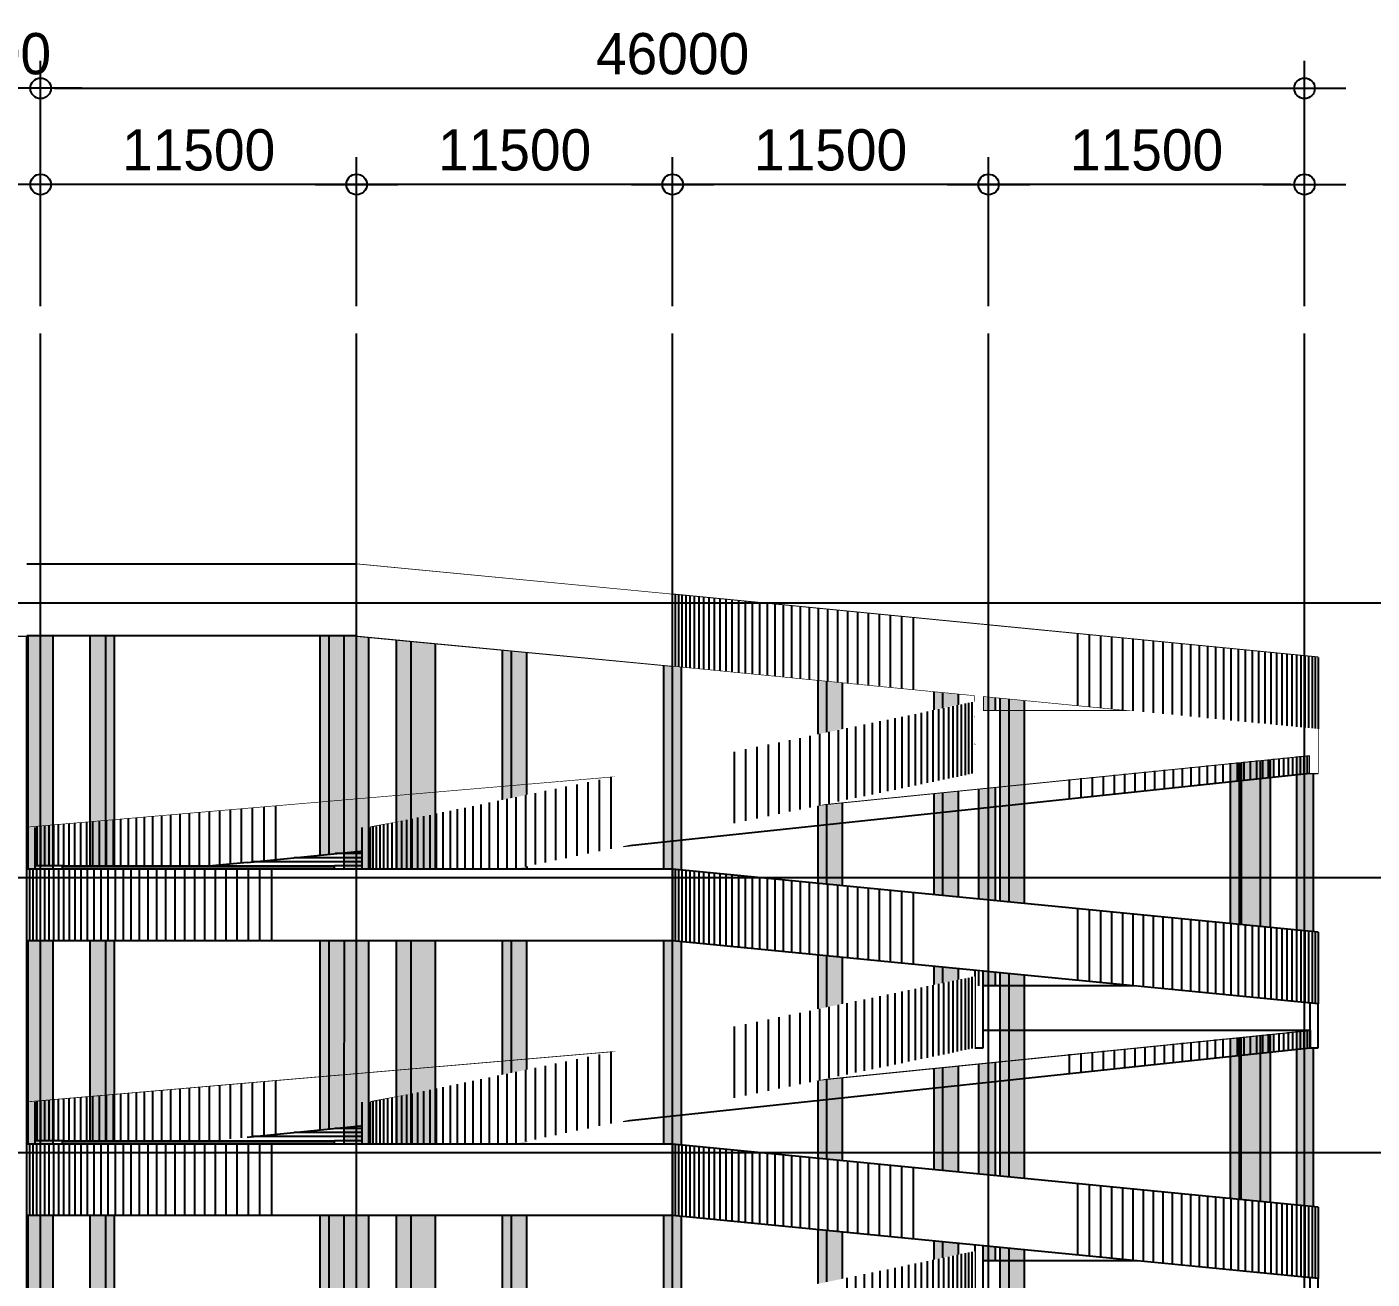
# Model space of a CAD drawing. Header units: millimetres. Extents: x 37653813 to 38677796, y 586285 to 874285.
# Drawn here: x 37920951 to 37969910, y 665822 to 711387 of the extents above; entities that cross this region are included whole.
import ezdxf

# ---------------------------------------------------------------- set-up
doc = ezdxf.new("R2010")
doc.units = ezdxf.units.MM
doc.header["$LTSCALE"] = 1000
doc.header["$MEASUREMENT"] = 0
doc.header["$PDSIZE"] = -10
doc.layers.get('0').update_dxf_attribs({"linetype": 'CONTINUOUS'})
doc.layers.get('Defpoints').update_dxf_attribs({"color": 161, "linetype": 'CONTINUOUS'})
for name, color, linetype in [('cen', 1, 'CONTINUOUS'), ('ELE-3', 7, 'CONTINUOUS'), ('ELE4', 4, 'CONTINUOUS'), ('HAT-251', 251, 'CONTINUOUS'), ('NDIM', 7, 'CONTINUOUS'), ('RAMP-ELE2', 4, 'CONTINUOUS'), ('SST 선홈통', 252, 'CONTINUOUS'), ('WAL', 3, 'CONTINUOUS'), ('WIN', 4, 'CONTINUOUS')]:
    doc.layers.add(name, color=color, linetype=linetype)
doc.styles.add('CGS', font='cgse', dxfattribs={"bigfont": 'cgs'})
doc.dimstyles.new('NDIM 1200', dxfattribs={"dimscale": 500, "dimtxt": 3, "dimasz": 1, "dimexe": 2, "dimexo": 2, "dimgap": 1, "dimtad": 1, "dimdec": 0, "dimdsep": 46, "dimtxsty": 'CGS', "dimblk": 'DOT0', "dimcen": 1, "dimdle": 8, "dimclrd": 2, "dimclre": 2, "dimclrt": 2, "dimadec": 0, "dimazin": 0, "dimtfac": 1, "dimtdec": 0, "dimtix": 1, "dimtmove": 2, "dimatfit": 3, "dimldrblk": 'DOT0', "dimfxl": 1, "dimtolj": 1, "dimtzin": 0, "dimlwd": -1, "dimlwe": -1, "dimarcsym": 0})

# ---------------------------------------------------------------- blocks, each defined once
blk = doc.blocks.new('DOT0')
blk.add_line((-3, 0), (3, 0))
at = {"color": 6}
blk.add_circle((0, 0), 0.75, dxfattribs=at)
blk = doc.blocks.new('*D162')
at = {"layer": 'Defpoints', "color": 0, "ltscale": 0.4, "transparency": 16777216}
for p in [(37917751, 709153), (37917751, 700227), (37921451, 700227)]:
    blk.add_point(p, dxfattribs=at)
at = {"layer": 'NDIM', "ltscale": 0.4, "transparency": 16777216}
for p, q in [((37917751, 701227), (37917751, 710153)), ((37921451, 701227), (37921451, 710153)), ((37917251, 709153), (37916751, 709153)), ((37921451, 709153), (37917751, 709153)), ((37921951, 709153), (37922451, 709153))]:
    blk.add_line(p, q, dxfattribs=at)
at = {"layer": 'NDIM', "ltscale": 0.4, "transparency": 16777216, "xscale": 500, "yscale": 500, "zscale": 500}
blk.add_blockref('DOT0', (37917751, 709153), dxfattribs=at)
at = {"layer": 'NDIM', "ltscale": 0.4, "transparency": 16777216, "xscale": 500, "yscale": 500, "zscale": 500, "rotation": 180}
blk.add_blockref('DOT0', (37921451, 709153), dxfattribs=at)
at = {"layer": 'NDIM', "ltscale": 0.4, "transparency": 16777216, "insert": (37919601, 710403), "char_height": 1500, "attachment_point": 5, "style": 'CGS'}
blk.add_mtext('\\A1;3700', dxfattribs=at)
blk = doc.blocks.new('*D163')
at = {"layer": 'Defpoints', "color": 0, "ltscale": 0.4, "transparency": 16777216}
for p in [(37967451, 709153), (37921451, 700227), (37967451, 700227)]:
    blk.add_point(p, dxfattribs=at)
at = {"layer": 'NDIM', "ltscale": 0.4, "transparency": 16777216}
for p, q in [((37921451, 701227), (37921451, 710153)), ((37967451, 701227), (37967451, 710153)), ((37921951, 709153), (37966951, 709153))]:
    blk.add_line(p, q, dxfattribs=at)
at = {"layer": 'NDIM', "ltscale": 0.4, "transparency": 16777216, "xscale": 500, "yscale": 500, "zscale": 500, "rotation": 180}
blk.add_blockref('DOT0', (37921451, 709153), dxfattribs=at)
at = {"layer": 'NDIM', "ltscale": 0.4, "transparency": 16777216, "xscale": 500, "yscale": 500, "zscale": 500}
blk.add_blockref('DOT0', (37967451, 709153), dxfattribs=at)
at = {"layer": 'NDIM', "ltscale": 0.4, "transparency": 16777216, "insert": (37944451, 710403), "char_height": 1500, "attachment_point": 5, "style": 'CGS'}
blk.add_mtext('\\A1;46000', dxfattribs=at)
blk = doc.blocks.new('*D164')
at = {"layer": 'Defpoints', "color": 0, "ltscale": 0.4, "transparency": 16777216}
for p in [(37921451, 705653), (37921451, 700227), (37932951, 700227)]:
    blk.add_point(p, dxfattribs=at)
at = {"layer": 'NDIM', "ltscale": 0.4, "transparency": 16777216}
for p, q in [((37921451, 701227), (37921451, 706653)), ((37932951, 701227), (37932951, 706653)), ((37932451, 705653), (37921951, 705653))]:
    blk.add_line(p, q, dxfattribs=at)
at = {"layer": 'NDIM', "ltscale": 0.4, "transparency": 16777216, "xscale": 500, "yscale": 500, "zscale": 500, "rotation": 180}
blk.add_blockref('DOT0', (37921451, 705653), dxfattribs=at)
at = {"layer": 'NDIM', "ltscale": 0.4, "transparency": 16777216, "xscale": 500, "yscale": 500, "zscale": 500}
blk.add_blockref('DOT0', (37932951, 705653), dxfattribs=at)
at = {"layer": 'NDIM', "ltscale": 0.4, "transparency": 16777216, "insert": (37927201, 706903), "char_height": 1500, "attachment_point": 5, "style": 'CGS'}
blk.add_mtext('\\A1;11500', dxfattribs=at)
blk = doc.blocks.new('*D165')
at = {"layer": 'Defpoints', "color": 0, "ltscale": 0.4, "transparency": 16777216}
for p in [(37932951, 705653), (37932951, 700227), (37944451, 700227)]:
    blk.add_point(p, dxfattribs=at)
at = {"layer": 'NDIM', "ltscale": 0.4, "transparency": 16777216}
for p, q in [((37932951, 701227), (37932951, 706653)), ((37944451, 701227), (37944451, 706653)), ((37943951, 705653), (37933451, 705653))]:
    blk.add_line(p, q, dxfattribs=at)
at = {"layer": 'NDIM', "ltscale": 0.4, "transparency": 16777216, "xscale": 500, "yscale": 500, "zscale": 500, "rotation": 180}
blk.add_blockref('DOT0', (37932951, 705653), dxfattribs=at)
at = {"layer": 'NDIM', "ltscale": 0.4, "transparency": 16777216, "xscale": 500, "yscale": 500, "zscale": 500}
blk.add_blockref('DOT0', (37944451, 705653), dxfattribs=at)
at = {"layer": 'NDIM', "ltscale": 0.4, "transparency": 16777216, "insert": (37938701, 706903), "char_height": 1500, "attachment_point": 5, "style": 'CGS'}
blk.add_mtext('\\A1;11500', dxfattribs=at)
blk = doc.blocks.new('*D166')
at = {"layer": 'Defpoints', "color": 0, "ltscale": 0.4, "transparency": 16777216}
for p in [(37944451, 705653), (37944451, 700227), (37955951, 700227)]:
    blk.add_point(p, dxfattribs=at)
at = {"layer": 'NDIM', "ltscale": 0.4, "transparency": 16777216}
for p, q in [((37944451, 701227), (37944451, 706653)), ((37955951, 701227), (37955951, 706653)), ((37955451, 705653), (37944951, 705653))]:
    blk.add_line(p, q, dxfattribs=at)
at = {"layer": 'NDIM', "ltscale": 0.4, "transparency": 16777216, "xscale": 500, "yscale": 500, "zscale": 500, "rotation": 180}
blk.add_blockref('DOT0', (37944451, 705653), dxfattribs=at)
at = {"layer": 'NDIM', "ltscale": 0.4, "transparency": 16777216, "xscale": 500, "yscale": 500, "zscale": 500}
blk.add_blockref('DOT0', (37955951, 705653), dxfattribs=at)
at = {"layer": 'NDIM', "ltscale": 0.4, "transparency": 16777216, "insert": (37950201, 706903), "char_height": 1500, "attachment_point": 5, "style": 'CGS'}
blk.add_mtext('\\A1;11500', dxfattribs=at)
blk = doc.blocks.new('*D167')
at = {"layer": 'Defpoints', "color": 0, "ltscale": 0.4, "transparency": 16777216}
for p in [(37955951, 705653), (37955951, 700227), (37967451, 700227)]:
    blk.add_point(p, dxfattribs=at)
at = {"layer": 'NDIM', "ltscale": 0.4, "transparency": 16777216}
for p, q in [((37955951, 701227), (37955951, 706653)), ((37967451, 701227), (37967451, 706653)), ((37966951, 705653), (37956451, 705653))]:
    blk.add_line(p, q, dxfattribs=at)
at = {"layer": 'NDIM', "ltscale": 0.4, "transparency": 16777216, "xscale": 500, "yscale": 500, "zscale": 500, "rotation": 180}
blk.add_blockref('DOT0', (37955951, 705653), dxfattribs=at)
at = {"layer": 'NDIM', "ltscale": 0.4, "transparency": 16777216, "xscale": 500, "yscale": 500, "zscale": 500}
blk.add_blockref('DOT0', (37967451, 705653), dxfattribs=at)
at = {"layer": 'NDIM', "ltscale": 0.4, "transparency": 16777216, "insert": (37961701, 706903), "char_height": 1500, "attachment_point": 5, "style": 'CGS'}
blk.add_mtext('\\A1;11500', dxfattribs=at)
blk = doc.blocks.new('SDFSDFSDFSDFSF')
at = {"layer": 'cen', "ltscale": 0.1}
for p, q in [((37908851, 613334), (37908851, 700227)), ((37920351, 613334), (37920351, 700227)), ((37931851, 613334), (37931851, 700227)), ((37943351, 613334), (37943351, 700227)), ((37954851, 613334), (37954851, 700227))]:
    blk.add_line(p, q, dxfattribs=at)
at = {"layer": 'cen', "ltscale": 5}
for p, q in [((37713235, 690434), (37984419, 690434)), ((37713235, 680434), (37984419, 680434)), ((37713235, 670434), (37984419, 670434))]:
    blk.add_line(p, q, dxfattribs=at)
blk = doc.blocks.new('sdfsfdawf')
at = {"layer": 'ELE4', "ltscale": 0.1}
for p, q in [((300, 552), (300, 4206)), ((12200, 552), (12200, 2806)), ((12500, 552), (12500, 2806)), ((300, 1200), (12200, 1200))]:
    blk.add_line(p, q, dxfattribs=at)
at = {"layer": 'WAL', "color": 4, "ltscale": 10000}
for p, q in [((0, 4206), (0, 552)), ((12200, 552), (12500, 552))]:
    blk.add_line(p, q, dxfattribs=at)
at = {"layer": 'WIN'}
for p, q in [((0, 4206), (0, 552)), ((300, 4206), (0, 4206)), ((0, 4206), (0, 4206)), ((300, 4206), (300, 4206)), ((12200, 2806), (300, 2806)), ((12500, 2806), (12200, 2806)), ((12200, 2806), (12200, 2806)), ((12500, 552), (12500, 2806)), ((300, 552), (300, 1200)), ((300, 1200), (12200, 1200)), ((12200, 1200), (12200, 552)), ((0, 552), (300, 552)), ((12200, 552), (12500, 552))]:
    blk.add_line(p, q, dxfattribs=at)
blk = doc.blocks.new('sfsdf')
at = {"ltscale": 0.1}
blk.add_wipeout([(0, 4122), (0, 1200), (300, 1200), (300, 1200), (12200, 1200), (12200, 1200), (12500, 1200), (12500, 4122), (12200, 4122), (12200, 2722), (300, 2722), (300, 4122)], dxfattribs=at).dxf.layer = 'ELE4'
at = {"layer": 'ELE4', "ltscale": 0.1}
for p, q in [((300, 1200), (300, 4122)), ((12200, 1200), (12200, 4122)), ((12500, 1200), (12500, 4122)), ((1300, 2722), (300, 2722)), ((1300, 1200), (1300, 2722)), ((11200, 1200), (11200, 2722)), ((12200, 2722), (11200, 2722)), ((300, 1200), (12200, 1200))]:
    blk.add_line(p, q, dxfattribs=at)
at = {"layer": 'HAT-251', "ltscale": 0.1}
for p, q in [((1300, 2722), (11200, 2722)), ((1300, 2700), (11200, 2700)), ((1300, 2450), (11200, 2450)), ((1300, 2200), (11200, 2200)), ((1300, 1950), (11200, 1950)), ((1300, 1700), (11200, 1700)), ((1300, 1450), (11200, 1450))]:
    blk.add_line(p, q, dxfattribs=at)
at = {"layer": 'WAL', "color": 4, "ltscale": 10000}
for p, q in [((0, 4122), (0, 1200)), ((12200, 1200), (12500, 1200))]:
    blk.add_line(p, q, dxfattribs=at)
blk = doc.blocks.new('sdfawef')
blk.add_wipeout([(0, 2600), (0, 0), (23500, 0), (23500, 2600)]).dxf.layer = 'RAMP-ELE2'
at = {"layer": 'HAT-251', "ltscale": 0.1}
for p, q in [((110, 0), (110, 2600)), ((230, 0), (230, 2600)), ((360, 0), (360, 2600)), ((500, 0), (500, 2600)), ((650, 0), (650, 2600)), ((810, 0), (810, 2600)), ((980, 0), (980, 2600)), ((1160, 0), (1160, 2600)), ((1350, 0), (1350, 2600)), ((1550, 0), (1550, 2600)), ((1760, 0), (1760, 2600)), ((1980, 0), (1980, 2600)), ((2210, 0), (2210, 2600)), ((2450, 0), (2450, 2600)), ((2700, 0), (2700, 2600)), ((2960, 0), (2960, 2600)), ((3230, 0), (3230, 2600)), ((3510, 0), (3510, 2600)), ((3800, 0), (3800, 2600)), ((4100, 0), (4100, 2600)), ((4410, 0), (4410, 2600)), ((4730, 0), (4730, 2600)), ((5060, 0), (5060, 2600)), ((5400, 0), (5400, 2600)), ((5750, 0), (5750, 2600)), ((6110, 0), (6110, 2600)), ((6480, 0), (6480, 2600)), ((6860, 0), (6860, 2600)), ((7250, 0), (7250, 2600)), ((7650, 0), (7650, 2600)), ((8060, 0), (8060, 2600)), ((8480, 0), (8480, 2600)), ((8910, 0), (8910, 2600))]:
    blk.add_line(p, q, dxfattribs=at)
at = {"layer": 'RAMP-ELE2', "ltscale": 0.1}
for p, q in [((0, 0), (0, 2600)), ((23500, 2600), (0, 2600)), ((23500, 0), (0, 0))]:
    blk.add_line(p, q, dxfattribs=at)
at = {"layer": 'RAMP-ELE2'}
blk.add_line((23500, 2600), (23500, 0), dxfattribs=at)
blk = doc.blocks.new('sdfasf')
at = {"layer": 'HAT-251', "ltscale": 0.1}
h = blk.add_hatch(color=256, dxfattribs=at)
h.dxf.hatch_style = 1
h.paths.add_polyline_path([(34403, 50386), (33515, 50472), (33515, 47194), (34403, 47379)])
h = blk.add_hatch(color=256, dxfattribs=at)
h.dxf.hatch_style = 1
h.paths.add_polyline_path([(35750, 50255), (35149, 50313), (35150, 47157), (35750, 47157)])
h = blk.add_hatch(color=256, dxfattribs=at)
h.dxf.hatch_style = 1
h.paths.add_polyline_path([(30181, 48989), (30181, 40797), (29294, 40778), (29294, 48709)])
h = blk.add_hatch(color=256, dxfattribs=at)
h.dxf.hatch_style = 1
h.paths.add_polyline_path([(34403, 46877), (34403, 37379), (33515, 37194), (33515, 46923)])
h = blk.add_hatch(color=256, dxfattribs=at)
h.dxf.hatch_style = 1
h.paths.add_polyline_path([(35750, 46656), (35750, 37157), (35150, 37157), (35150, 46656)])
h = blk.add_hatch(color=256, dxfattribs=at)
h.dxf.hatch_style = 1
h.paths.add_polyline_path([(44690, 46656), (44690, 37157), (44307, 37157), (44307, 46656)])
h = blk.add_hatch(color=256, dxfattribs=at)
h.dxf.hatch_style = 1
h.paths.add_polyline_path([(30181, 38989), (30181, 30797), (29294, 30884), (29294, 38815)])
h = blk.add_hatch(color=256, dxfattribs=at)
h.dxf.hatch_style = 1
h.paths.add_polyline_path([(34403, 36877), (34403, 27379), (33515, 27194), (33515, 36923)])
h = blk.add_hatch(color=256, dxfattribs=at)
h.dxf.hatch_style = 1
h.paths.add_polyline_path([(35750, 36656), (35750, 27157), (35150, 27157), (35150, 36656)])
h = blk.add_hatch(color=256, dxfattribs=at)
h.dxf.hatch_style = 1
h.paths.add_polyline_path([(44690, 36656), (44690, 27157), (44307, 27157), (44307, 36656)])
h = blk.add_hatch(color=256, dxfattribs=at)
h.dxf.hatch_style = 1
h.paths.add_polyline_path([(45766, 36656), (45766, 27157), (44690, 27157), (44690, 36656)])
h = blk.add_hatch(color=256, dxfattribs=at)
h.dxf.hatch_style = 1
h.paths.add_polyline_path([(18694, 31507), (18715, 21818), (17827, 21711), (17806, 31323)])
h = blk.add_hatch(color=256, dxfattribs=at)
h.dxf.hatch_style = 1
h.paths.add_polyline_path([(2806, 28800), (2806, 21522), (3693, 21522), (3693, 28800)])
h = blk.add_hatch(color=256, dxfattribs=at)
h.dxf.hatch_style = 1
h.paths.add_polyline_path([(12064, 28800), (12050, 22006), (11176, 21917), (11176, 28800)])
h = blk.add_hatch(color=256, dxfattribs=at)
h.dxf.hatch_style = 1
h.paths.add_polyline_path([(29312, 28282), (29294, 16315), (30181, 16500), (30181, 28197)])
at = {"layer": 'ELE-3', "ltscale": 1000}
for points in [[(33515, 47194), (33515, 50472)], [(33840, 47262), (33840, 50441)], [(34403, 47379), (34403, 50386)], [(35150, 47157), (35149, 50313)], [(35750, 47157), (35750, 50255)], [(30181, 40797), (30181, 48989), (30181, 48989)], [(29294, 40778), (29294, 48709), (29294, 48709)], [(29619, 40852), (29619, 48891), (29619, 48891)], [(33515, 37194), (33515, 46923), (33515, 46923)], [(33840, 37262), (33840, 46919), (33840, 46919)], [(34403, 37379), (34403, 46877), (34403, 46877)], [(35750, 37157), (35750, 46656), (35750, 46656)], [(44632, 37157), (44632, 46656), (44632, 46656)], [(29294, 30884), (29294, 38815), (29294, 38815)], [(29619, 30852), (29619, 38891), (29619, 38891)], [(30181, 30797), (30181, 38989), (30181, 38989)], [(33515, 27194), (33515, 36923), (33515, 36923)], [(33840, 27262), (33840, 36919), (33840, 36919)], [(34403, 27379), (34403, 36877), (34403, 36877)], [(35150, 27157), (35150, 36656), (35150, 36656)], [(35750, 27157), (35750, 36656), (35750, 36656)], [(44632, 27157), (44632, 36656), (44632, 36656)], [(18131, 21400), (18131, 30926), (18131, 30926)], [(18694, 21507), (18694, 31166), (18694, 31166)], [(17806, 21400), (17806, 30839), (17806, 30839)], [(30181, 16500), (30181, 30653), (30181, 30653)], [(29294, 16315), (29294, 30122), (29294, 30122)], [(29619, 16382), (29619, 30297), (29619, 30297)], [(11176, 21917), (11176, 28800), (11176, 28800)], [(11501, 21950), (11501, 28800), (11501, 28800)], [(12050, 21400), (12050, 28800), (12050, 28800)]]:
    blk.add_lwpolyline(points, dxfattribs=at)
at = {"layer": 'HAT-251', "ltscale": 0.1}
for p, q in [((610, 49900), (610, 52500)), ((730, 49900), (730, 52500)), ((860, 49900), (860, 52500)), ((1000, 49900), (1000, 52500)), ((1150, 49900), (1150, 52500)), ((1310, 49900), (1310, 52500)), ((1480, 49900), (1480, 52500)), ((1660, 49900), (1660, 52500)), ((1850, 49900), (1850, 52500)), ((2050, 49900), (2050, 52500)), ((2260, 49900), (2260, 52500)), ((2480, 49900), (2480, 52500)), ((2710, 49900), (2710, 52500)), ((2950, 49900), (2950, 52500)), ((3200, 49900), (3200, 52500)), ((3460, 49900), (3460, 52500)), ((3730, 49900), (3730, 52500)), ((4010, 49900), (4010, 52500)), ((4300, 49900), (4300, 52500)), ((4600, 49900), (4600, 52500)), ((4910, 49900), (4910, 52500)), ((5230, 49900), (5230, 52500)), ((5560, 49900), (5560, 52500)), ((5900, 49900), (5900, 52500)), ((6250, 49900), (6250, 52500)), ((6610, 49900), (6610, 52500)), ((6980, 49900), (6980, 52500)), ((7360, 49900), (7360, 52500)), ((7750, 49900), (7750, 52500)), ((8150, 49900), (8150, 52500)), ((8560, 49900), (8560, 52500)), ((8980, 49900), (8980, 52500)), ((9410, 49900), (9410, 52500))]:
    blk.add_line(p, q, dxfattribs=at)
at = {"layer": 'RAMP-ELE2', "ltscale": 0.1}
for p, q in [((500, 49900), (500, 52500)), ((12500, 52500), (24000, 51400)), ((12500, 49900), (24000, 48800)), ((24460, 43257), (47200, 45551)), ((22206, 42239), (47200, 44903)), ((24460, 33257), (47200, 35551)), ((22206, 32239), (47200, 34903))]:
    blk.add_line(p, q, dxfattribs=at)
at = {"layer": 'RAMP-ELE2'}
for p, q in [((12500, 52500), (12500, 49900)), ((12500, 52500), (12500, 49900)), ((47500, 49109), (24000, 51400)), ((47500, 46509), (24000, 48800)), ((500, 42922), (47500, 46951)), ((500, 32922), (47500, 36951)), ((500, 22922), (47500, 26951))]:
    blk.add_line(p, q, dxfattribs=at)
at = {"layer": 'RAMP-ELE2', "ltscale": 0.1}
blk.add_lwpolyline([(500, 52100), (-167150, 52100), (-167150, 49900), (500, 49900)], close=True, dxfattribs=at)
at = {"layer": 'RAMP-ELE2'}
blk.add_blockref('sdfsfdawf', (35000, 44351), dxfattribs=at)
for points in [[(500, 32922), (800, 32922), (800, 31522), (12700, 31522), (12700, 32922), (13000, 32922), (21746, 34743)], [(35000, 28557), (35000, 24903), (35300, 24903), (35300, 25551), (47200, 25551), (47200, 24903), (47500, 24903), (47500, 27157), (47200, 27157), (35300, 27157), (35300, 28557)]]:
    blk.add_wipeout(points).dxf.layer = 'RAMP-ELE2'
at = {"layer": 'HAT-251', "ltscale": 0.1}
h = blk.add_hatch(color=256, dxfattribs=at)
h.dxf.hatch_style = 1
h.paths.add_polyline_path([(18694, 41507), (18694, 31507), (17806, 31400), (17806, 41323)])
h = blk.add_hatch(color=256, dxfattribs=at)
h.dxf.hatch_style = 1
h.paths.add_polyline_path([(46725, 36656), (46725, 27157), (47325, 27157), (47325, 36656)])
at = {"layer": 'ELE-3', "ltscale": 1000}
for points in [[(17806, 31400), (17806, 41323), (17806, 40839)], [(18131, 31400), (18131, 40926), (18131, 41390)], [(18694, 31507), (18694, 41507), (18694, 41166)], [(44307, 27157), (44307, 36656), (44307, 36656)], [(44690, 27157), (44690, 36656), (44690, 36656)], [(45403, 27157), (45403, 36656), (45403, 36656)], [(45766, 27157), (45766, 36656), (45883, 36656)], [(46725, 27157), (46725, 36656), (46600, 36656)], [(47325, 27157), (47325, 36656), (47500, 36656)]]:
    blk.add_lwpolyline(points, dxfattribs=at)
at = {"layer": 'HAT-251', "ltscale": 0.1}
for p, q in [((5077, 33314), (5077, 31522)), ((5395, 33341), (5395, 31522)), ((5723, 33369), (5723, 31522)), ((6060, 33398), (6060, 31522)), ((6408, 33428), (6408, 31522)), ((6765, 33459), (6765, 31522)), ((7132, 33490), (7132, 31522)), ((7510, 33523), (7510, 31548)), ((7897, 33556), (7897, 31587)), ((8294, 33590), (8294, 31627)), ((8701, 33625), (8701, 31668)), ((9118, 33661), (9118, 31710)), ((9545, 33697), (9545, 31753)), ((857, 32952), (857, 31522)), ((996, 32964), (996, 31522)), ((1135, 32976), (1135, 31522)), ((1294, 32990), (1294, 31522)), ((1463, 33004), (1463, 31522)), ((1642, 33020), (1642, 31522)), ((1830, 33036), (1830, 31522)), ((2029, 33053), (2029, 31522)), ((2238, 33071), (2238, 31522)), ((2446, 33089), (2446, 31522)), ((2664, 33107), (2664, 31522)), ((2893, 33127), (2893, 31522)), ((3131, 33147), (3131, 31522)), ((3379, 33169), (3379, 31522)), ((3638, 33191), (3638, 31522)), ((3906, 33214), (3906, 31522)), ((4184, 33237), (4184, 31522)), ((4472, 33262), (4472, 31522)), ((4769, 33288), (4769, 31522)), ((12700, 31972), (11715, 31972)), ((12700, 31672), (8740, 31672)), ((12700, 31822), (10227, 31822))]:
    blk.add_line(p, q, dxfattribs=at)
at = {"layer": 'RAMP-ELE2'}
blk.add_line((35000, 26951), (13000, 22922), dxfattribs=at)
blk.add_blockref('sdfsfdawf', (35000, 24351), dxfattribs=at)
for points in [[(500, 42922), (800, 42922), (800, 41522), (12700, 41522), (12700, 42922), (13000, 42922), (21746, 44743)], [(47200, 35551), (24460, 33257), (26276, 33723), (35000, 35490), (35000, 34903), (35300, 34903), (35300, 35551)], [(13000, 22922), (13000, 20322), (35000, 24903), (35000, 27503)]]:
    blk.add_wipeout(points).dxf.layer = 'RAMP-ELE2'
at = {"layer": 'HAT-251', "ltscale": 0.1}
h = blk.add_hatch(color=256, dxfattribs=at)
h.dxf.hatch_style = 1
h.paths.add_polyline_path([(18694, 51166), (18694, 41507), (17806, 41323), (17806, 50947)])
h = blk.add_hatch(color=256, dxfattribs=at)
h.dxf.hatch_style = 1
h.paths.add_polyline_path([(12950, 28800), (12950, 21400), (12050, 21400), (12050, 28800)])
h = blk.add_hatch(color=256, dxfattribs=at)
h.dxf.hatch_style = 1
h.paths.add_polyline_path([(15366, 28800), (15366, 21400), (13946, 21400), (13946, 28800)])
at = {"layer": 'ELE-3', "ltscale": 1000}
for points in [[(18694, 41507), (18694, 51166), (18694, 51166)], [(17806, 41323), (17806, 50762), (17806, 50762)], [(18131, 41390), (18131, 50917), (18131, 50917)], [(12950, 21400), (12950, 28800), (12950, 28800)], [(13946, 21400), (13946, 28800), (13946, 28800)], [(14488, 21400), (14488, 28800), (14488, 28800)], [(15366, 21400), (15366, 28800), (15366, 28800)], [(23677, 21400), (23677, 28800), (23677, 28800)]]:
    blk.add_lwpolyline(points, dxfattribs=at)
at = {"layer": 'HAT-251', "ltscale": 0.1}
for p, q in [((8294, 43590), (8294, 41627)), ((8701, 43625), (8701, 41668)), ((9118, 43661), (9118, 41710)), ((9545, 43697), (9545, 41753)), ((2446, 43089), (2446, 41522)), ((2664, 43107), (2664, 41522)), ((2893, 43127), (2893, 41522)), ((3131, 43147), (3131, 41522)), ((3379, 43169), (3379, 41522)), ((3638, 43191), (3638, 41522)), ((3906, 43214), (3906, 41522)), ((4184, 43237), (4184, 41522)), ((4472, 43262), (4472, 41522)), ((4769, 43288), (4769, 41522)), ((5077, 43314), (5077, 41522)), ((5395, 43341), (5395, 41522)), ((5723, 43369), (5723, 41522)), ((6060, 43398), (6060, 41522)), ((6408, 43428), (6408, 41522)), ((6765, 43459), (6765, 41522)), ((7132, 43490), (7132, 41522)), ((7510, 43523), (7510, 41548)), ((7897, 43556), (7897, 41587)), ((857, 42952), (857, 41522)), ((996, 42964), (996, 41522)), ((1135, 42976), (1135, 41522)), ((1294, 42990), (1294, 41522)), ((1463, 43004), (1463, 41522)), ((1642, 43020), (1642, 41522)), ((1830, 43036), (1830, 41522)), ((2029, 43053), (2029, 41522)), ((2238, 43071), (2238, 41522)), ((12700, 41672), (8740, 41672)), ((12700, 41822), (10227, 41822)), ((12700, 41972), (11715, 41972)), ((34646, 27429), (34646, 24829)), ((34774, 27456), (34774, 24856)), ((34892, 27481), (34892, 24881)), ((32344, 26950), (32344, 24350)), ((32590, 27001), (32590, 24401)), ((32826, 27050), (32826, 24450)), ((33052, 27097), (33052, 24497)), ((33269, 27143), (33269, 24543)), ((33475, 27186), (33475, 24586)), ((33672, 27227), (33672, 24627)), ((33859, 27265), (33859, 24665)), ((34036, 27302), (34036, 24702)), ((34203, 27337), (34203, 24737)), ((34361, 27370), (34361, 24770)), ((34508, 27401), (34508, 24801)), ((30347, 26534), (30347, 23934)), ((30662, 26600), (30662, 24000)), ((30967, 26663), (30967, 24063)), ((31262, 26725), (31262, 24125)), ((31547, 26784), (31547, 24184)), ((31823, 26841), (31823, 24241)), ((32088, 26897), (32088, 24297))]:
    blk.add_line(p, q, dxfattribs=at)
blk.add_wipeout([(35000, 38557), (35000, 34903), (35300, 34903), (35300, 35551), (47200, 35551), (47200, 34903), (47500, 34903), (47500, 37157), (47200, 37157), (35300, 37157), (35300, 38557)]).dxf.layer = 'RAMP-ELE2'
h = blk.add_hatch(color=256, dxfattribs=at)
h.dxf.hatch_style = 1
h.paths.add_polyline_path([(45766, 46656), (45766, 37157), (44690, 37157), (44690, 46656)])
h = blk.add_hatch(color=256, dxfattribs=at)
h.dxf.hatch_style = 1
h.paths.add_polyline_path([(46725, 46656), (46725, 37157), (47325, 37157), (47325, 46656)])
at = {"layer": 'ELE-3', "ltscale": 1000}
for points in [[(35150, 37157), (35150, 46656), (35150, 46656)], [(44307, 37157), (44307, 46656), (44307, 46656)], [(44632, 37157), (44632, 46656), (44632, 46656)], [(44707, 37157), (44707, 46656), (44707, 46656)], [(45403, 37157), (45403, 46656), (45403, 46656)], [(45766, 37157), (45766, 46656), (45766, 46656)], [(46725, 37157), (46725, 46656), (46600, 46656)], [(47325, 37157), (47325, 46656), (47500, 46656)]]:
    blk.add_lwpolyline(points, dxfattribs=at)
at = {"layer": 'HAT-251', "ltscale": 0.1}
for p, q in [((44288, 35257), (44288, 34593)), ((44544, 35283), (44544, 34620)), ((44790, 35308), (44790, 34646)), ((45026, 35332), (45026, 34671)), ((45252, 35354), (45252, 34695)), ((45469, 35376), (45469, 34719)), ((45675, 35397), (45675, 34741)), ((45872, 35417), (45872, 34762)), ((46059, 35436), (46059, 34781)), ((46236, 35454), (46236, 34800)), ((46403, 35470), (46403, 34818)), ((46561, 35486), (46561, 34835)), ((46708, 35501), (46708, 34851)), ((46846, 35515), (46846, 34865)), ((46974, 35528), (46974, 34879)), ((47092, 35540), (47092, 34892)), ((39675, 34792), (39675, 34101)), ((40069, 34832), (40069, 34143)), ((40452, 34870), (40452, 34184)), ((40826, 34908), (40826, 34224)), ((41190, 34945), (41190, 34262)), ((41544, 34980), (41544, 34300)), ((41888, 35015), (41888, 34337)), ((42223, 35049), (42223, 34373)), ((42547, 35082), (42547, 34407)), ((42862, 35113), (42862, 34441)), ((43167, 35144), (43167, 34473)), ((43462, 35174), (43462, 34505)), ((43747, 35203), (43747, 34535)), ((44023, 35230), (44023, 34564)), ((38436, 34667), (38436, 33969)), ((38859, 34710), (38859, 34014)), ((39272, 34751), (39272, 34058))]:
    blk.add_line(p, q, dxfattribs=at)
at = {"layer": 'RAMP-ELE2'}
blk.add_line((35000, 36951), (13000, 32922), dxfattribs=at)
blk.add_blockref('sdfsfdawf', (35000, 34351), dxfattribs=at)
blk.add_wipeout([(24000, 31400), (24000, 28800), (47500, 26509), (47500, 29109)]).dxf.layer = 'RAMP-ELE2'
at = {"layer": 'HAT-251', "ltscale": 0.1}
h = blk.add_hatch(color=256, dxfattribs=at)
h.dxf.hatch_style = 1
h.paths.add_polyline_path([(36812, 37551), (36812, 30151), (35924, 30238), (35924, 37638)])
h = blk.add_hatch(color=256, dxfattribs=at)
h.dxf.hatch_style = 1
h.paths.add_polyline_path([(24327, 28800), (24327, 21368), (23677, 21400), (23677, 28800)])
h = blk.add_hatch(color=256, dxfattribs=at)
h.dxf.hatch_style = 1
h.paths.add_polyline_path([(36812, 27551), (36812, 20151), (35924, 20238), (35924, 27638)])
at = {"layer": 'ELE-3', "ltscale": 1000}
for points in [[(35924, 30238), (35924, 37638), (35924, 37638)], [(36249, 30206), (36249, 37606), (36249, 37606)], [(36812, 30151), (36812, 37551), (36812, 37551)], [(24327, 21368), (24327, 28800), (24327, 28800)], [(35924, 20238), (35924, 27638), (35924, 27638)], [(36249, 20206), (36249, 27606), (36249, 27606)], [(36812, 20151), (36812, 27551), (36812, 27551)]]:
    blk.add_lwpolyline(points, dxfattribs=at)
at = {"layer": 'HAT-251', "ltscale": 0.1}
for p, q in [((24108, 28789), (24108, 31389)), ((24226, 28778), (24226, 31378)), ((24354, 28765), (24354, 31365)), ((24492, 28752), (24492, 31352)), ((24639, 28738), (24639, 31338)), ((24797, 28722), (24797, 31322)), ((24964, 28706), (24964, 31306)), ((25141, 28689), (25141, 31289)), ((25328, 28671), (25328, 31271)), ((25525, 28651), (25525, 31251)), ((25731, 28631), (25731, 31231)), ((25948, 28610), (25948, 31210)), ((26174, 28588), (26174, 31188)), ((26410, 28565), (26410, 31165)), ((26656, 28541), (26656, 31141)), ((26912, 28516), (26912, 31116)), ((27177, 28490), (27177, 31090)), ((27453, 28463), (27453, 31063)), ((27738, 28436), (27738, 31036)), ((28033, 28407), (28033, 31007)), ((28338, 28377), (28338, 30977)), ((28653, 28346), (28653, 30946)), ((28977, 28315), (28977, 30915)), ((29312, 28282), (29312, 30882)), ((29656, 28249), (29656, 30849)), ((30010, 28214), (30010, 30814)), ((30374, 28179), (30374, 30779)), ((30748, 28142), (30748, 30742)), ((31131, 28105), (31131, 30705)), ((31525, 28067), (31525, 30667)), ((31928, 28027), (31928, 30627)), ((32341, 27987), (32341, 30587)), ((32764, 27946), (32764, 30546)), ((38736, 29964), (38736, 27364)), ((39159, 29922), (39159, 27322)), ((39572, 29882), (39572, 27282)), ((39975, 29843), (39975, 27243)), ((40369, 29804), (40369, 27204)), ((40752, 29767), (40752, 27167)), ((41126, 29731), (41126, 27131)), ((41490, 29695), (41490, 27095)), ((41844, 29661), (41844, 27061)), ((42188, 29627), (42188, 27027)), ((42523, 29594), (42523, 26994)), ((42847, 29563), (42847, 26963)), ((43162, 29532), (43162, 26932)), ((43467, 29502), (43467, 26902)), ((43762, 29474), (43762, 26874)), ((44047, 29446), (44047, 26846)), ((44323, 29419), (44323, 26819)), ((44588, 29393), (44588, 26793)), ((44844, 29368), (44844, 26768)), ((45090, 29344), (45090, 26744)), ((45326, 29321), (45326, 26721)), ((45552, 29299), (45552, 26699)), ((45769, 29278), (45769, 26678)), ((45975, 29258), (45975, 26658)), ((46172, 29239), (46172, 26639)), ((46359, 29221), (46359, 26621)), ((46536, 29203), (46536, 26603)), ((46703, 29187), (46703, 26587)), ((46861, 29172), (46861, 26572)), ((47008, 29157), (47008, 26557)), ((47146, 29144), (47146, 26544)), ((47274, 29131), (47274, 26531)), ((47392, 29120), (47392, 26520))]:
    blk.add_line(p, q, dxfattribs=at)
at = {"layer": 'RAMP-ELE2'}
for p, q in [((35000, 35957), (13000, 30322)), ((24000, 31400), (24000, 28800)), ((47500, 26509), (24000, 28800))]:
    blk.add_line(p, q, dxfattribs=at)
at = {"layer": 'RAMP-ELE2', "ltscale": 0.1}
blk.add_line((47500, 29109), (47500, 26509), dxfattribs=at)
blk.add_wipeout([(47200, 45551), (24460, 43257), (26276, 43723), (35000, 45490), (35000, 44903), (35300, 44903), (35300, 45551)]).dxf.layer = 'RAMP-ELE2'
for points in [[(35000, 48557), (35000, 44903), (35300, 44903), (35300, 45551), (47200, 45551), (47200, 44903), (47500, 44903), (47500, 47157), (47200, 47157), (35300, 47157), (35300, 48557)], [(13000, 32922), (13000, 30322), (35000, 34903), (35000, 37503)]]:
    blk.add_wipeout(points).dxf.layer = 'RAMP-ELE2'
at = {"layer": 'HAT-251', "ltscale": 0.1}
h = blk.add_hatch(color=256, dxfattribs=at)
h.dxf.hatch_style = 1
h.paths.add_polyline_path([(36812, 47551), (35924, 47638), (35924, 40238), (36812, 40151)])
h = blk.add_hatch(color=256, dxfattribs=at)
h.dxf.hatch_style = 1
h.paths.add_polyline_path([(15366, 38800), (15366, 31400), (13946, 31400), (13946, 38800)])
h = blk.add_hatch(color=256, dxfattribs=at)
h.dxf.hatch_style = 1
h.paths.add_polyline_path([(24327, 38768), (24327, 31368), (23677, 31400), (23677, 38800)])
at = {"layer": 'ELE-3', "ltscale": 1000}
for points in [[(35924, 40238), (35924, 47638)], [(36249, 40206), (36249, 47606)], [(36812, 40151), (36812, 47551)], [(13946, 31400), (13946, 38800), (13946, 38800)], [(14488, 31400), (14488, 38800), (14488, 38800)], [(15366, 31400), (15366, 38800), (15366, 38800)], [(23677, 31400), (23677, 38800), (23677, 38800)], [(24327, 31368), (24327, 38768), (24327, 38768)]]:
    blk.add_lwpolyline(points, dxfattribs=at)
at = {"layer": 'HAT-251', "ltscale": 0.1}
for p, q in [((47092, 45540), (47092, 44892)), ((42223, 45049), (42223, 44373)), ((42547, 45082), (42547, 44407)), ((42862, 45113), (42862, 44441)), ((43167, 45144), (43167, 44473)), ((43462, 45174), (43462, 44505)), ((43747, 45203), (43747, 44535)), ((44023, 45230), (44023, 44564)), ((44288, 45257), (44288, 44593)), ((44544, 45283), (44544, 44620)), ((44790, 45308), (44790, 44646)), ((45026, 45332), (45026, 44671)), ((45252, 45354), (45252, 44695)), ((45469, 45376), (45469, 44719)), ((45675, 45397), (45675, 44741)), ((45872, 45417), (45872, 44762)), ((46059, 45436), (46059, 44781)), ((46236, 45454), (46236, 44800)), ((46403, 45470), (46403, 44818)), ((46561, 45486), (46561, 44835)), ((46708, 45501), (46708, 44851)), ((46846, 45515), (46846, 44865)), ((46974, 45528), (46974, 44879)), ((38436, 44667), (38436, 43969)), ((38859, 44710), (38859, 44014)), ((39272, 44751), (39272, 44058)), ((39675, 44792), (39675, 44101)), ((40069, 44832), (40069, 44143)), ((40452, 44870), (40452, 44184)), ((40826, 44908), (40826, 44224)), ((41190, 44945), (41190, 44262)), ((41544, 44980), (41544, 44300)), ((41888, 45015), (41888, 44337)), ((33672, 37227), (33672, 34627)), ((33859, 37265), (33859, 34665)), ((34036, 37302), (34036, 34702)), ((34203, 37337), (34203, 34737)), ((34361, 37370), (34361, 34770)), ((34508, 37401), (34508, 34801)), ((34646, 37429), (34646, 34829)), ((34774, 37456), (34774, 34856)), ((34892, 37481), (34892, 34881)), ((31262, 36725), (31262, 34125)), ((31547, 36784), (31547, 34184)), ((31823, 36841), (31823, 34241)), ((32088, 36897), (32088, 34297)), ((32344, 36950), (32344, 34350)), ((32590, 37001), (32590, 34401)), ((32826, 37050), (32826, 34450)), ((33052, 37097), (33052, 34497)), ((33269, 37143), (33269, 34543)), ((33475, 37186), (33475, 34586)), ((28990, 36252), (28990, 33652)), ((29344, 36325), (29344, 33725)), ((29688, 36397), (29688, 33797)), ((30023, 36467), (30023, 33867)), ((30347, 36534), (30347, 33934)), ((30662, 36600), (30662, 34000)), ((30967, 36663), (30967, 34063)), ((26659, 35766), (26659, 33166)), ((27072, 35852), (27072, 33252)), ((27475, 35936), (27475, 33336)), ((27869, 36018), (27869, 33418)), ((28252, 36098), (28252, 33498)), ((28626, 36176), (28626, 33576)), ((26236, 35678), (26236, 33078)), ((19748, 31727), (19748, 34327)), ((20131, 31807), (20131, 34407)), ((20525, 31889), (20525, 34489)), ((20928, 31973), (20928, 34573)), ((21341, 32059), (21341, 34659)), ((21764, 32147), (21764, 34747)), ((17338, 31225), (17338, 33825)), ((17653, 31291), (17653, 33891)), ((17977, 31358), (17977, 33958)), ((18312, 31428), (18312, 34028)), ((18656, 31500), (18656, 34100)), ((19010, 31573), (19010, 34173)), ((19374, 31649), (19374, 34249)), ((14948, 30727), (14948, 33327)), ((15174, 30774), (15174, 33374)), ((15410, 30824), (15410, 33424)), ((15656, 30875), (15656, 33475)), ((15912, 30928), (15912, 33528)), ((16177, 30983), (16177, 33583)), ((16453, 31041), (16453, 33641)), ((16738, 31100), (16738, 33700)), ((17033, 31162), (17033, 33762)), ((13108, 30344), (13108, 32942)), ((13226, 30369), (13226, 32963)), ((13354, 30395), (13354, 32995)), ((13492, 30424), (13492, 33024)), ((13639, 30455), (13639, 33055)), ((13797, 30488), (13797, 33088)), ((13964, 30522), (13964, 33122)), ((14141, 30531), (14141, 33159)), ((14328, 30598), (14328, 33198)), ((14525, 30639), (14525, 33239)), ((14731, 30682), (14731, 33282))]:
    blk.add_line(p, q, dxfattribs=at)
at = {"layer": 'RAMP-ELE2'}
for p, q in [((35000, 46951), (13000, 42922)), ((35000, 45957), (13000, 40322)), ((47500, 29109), (24000, 31400))]:
    blk.add_line(p, q, dxfattribs=at)
at = {"layer": 'RAMP-ELE2', "ltscale": 0.1}
blk.add_line((8514, 31649), (13000, 32101), dxfattribs=at)
at = {"layer": 'WIN'}
blk.add_blockref('sfsdf', (500, 28800), dxfattribs=at)
blk.add_wipeout([(13000, 42922), (13000, 40322), (35000, 44903), (35000, 47503)]).dxf.layer = 'RAMP-ELE2'
at = {"layer": 'HAT-251', "ltscale": 0.1}
h = blk.add_hatch(color=256, dxfattribs=at)
h.dxf.hatch_style = 1
h.paths.add_polyline_path([(15366, 49626), (15366, 41400), (13946, 41400), (13946, 49762)])
h = blk.add_hatch(color=256, dxfattribs=at)
h.dxf.hatch_style = 1
h.paths.add_polyline_path([(24327, 48768), (24000, 48800), (23677, 48831), (23677, 41400), (24327, 41368)])
h = blk.add_hatch(color=256, dxfattribs=at)
h.dxf.hatch_style = 1
h.paths.add_polyline_path([(12064, 38800), (12050, 32006), (11176, 31917), (11176, 38800)])
h = blk.add_hatch(color=256, dxfattribs=at)
h.dxf.hatch_style = 1
h.paths.add_polyline_path([(500, 30000), (500, 20000), (550, 20000), (550, 30000)])
h = blk.add_hatch(color=256, dxfattribs=at)
h.dxf.hatch_style = 1
h.paths.add_polyline_path([(1450, 30000), (1450, 20000), (550, 20000), (550, 30000)])
at = {"layer": 'ELE-3', "ltscale": 1000}
for points in [[(13946, 41400), (13946, 49762), (13946, 49762)], [(14488, 41400), (14488, 49710), (14488, 49710)], [(15366, 41400), (15366, 49626), (15366, 49626)], [(23677, 41400), (23677, 48831)], [(11176, 31917), (11176, 38800), (11176, 38800)], [(11501, 31950), (11501, 38800), (11501, 38800)], [(500, 20000), (500, 30000), (500, 30000)], [(550, 20000), (550, 30000), (550, 30000)], [(1450, 20000), (1450, 30000), (1450, 30000)]]:
    blk.add_lwpolyline(points, dxfattribs=at)
at = {"layer": 'HAT-251', "ltscale": 0.1}
for p, q in [((32590, 47001), (32590, 44401)), ((32826, 47050), (32826, 44450)), ((33052, 47097), (33052, 44497)), ((33269, 47143), (33269, 44543)), ((33475, 47186), (33475, 44586)), ((33672, 47227), (33672, 44627)), ((33859, 47265), (33859, 44665)), ((34036, 47302), (34036, 44702)), ((34203, 47337), (34203, 44737)), ((34361, 47370), (34361, 44770)), ((34508, 47401), (34508, 44801)), ((34646, 47429), (34646, 44829)), ((34774, 47456), (34774, 44856)), ((34892, 47481), (34892, 44881)), ((30347, 46534), (30347, 43934)), ((30662, 46600), (30662, 44000)), ((30967, 46663), (30967, 44063)), ((31262, 46725), (31262, 44125)), ((31547, 46784), (31547, 44184)), ((31823, 46841), (31823, 44241)), ((32088, 46897), (32088, 44297)), ((32344, 46950), (32344, 44350)), ((28252, 46098), (28252, 43498)), ((28626, 46176), (28626, 43576)), ((28990, 46252), (28990, 43652)), ((29344, 46325), (29344, 43725)), ((29688, 46397), (29688, 43797)), ((30023, 46467), (30023, 43867)), ((26236, 45678), (26236, 43078)), ((26659, 45766), (26659, 43166)), ((27072, 45852), (27072, 43252)), ((27475, 45936), (27475, 43336)), ((27869, 46018), (27869, 43418)), ((20928, 41973), (20928, 44573)), ((21341, 42059), (21341, 44659)), ((21764, 42147), (21764, 44747)), ((18656, 41500), (18656, 44100)), ((19010, 41573), (19010, 44173)), ((19374, 41649), (19374, 44249)), ((19748, 41727), (19748, 44327)), ((20131, 41807), (20131, 44407)), ((20525, 41889), (20525, 44489)), ((16177, 40983), (16177, 43583)), ((16453, 41041), (16453, 43641)), ((16738, 41100), (16738, 43700)), ((17033, 41162), (17033, 43762)), ((17338, 41225), (17338, 43825)), ((17653, 41291), (17653, 43891)), ((17977, 41358), (17977, 43958)), ((18312, 41428), (18312, 44028)), ((13797, 40488), (13797, 43088)), ((13964, 40522), (13964, 43122)), ((14141, 40531), (14141, 43159)), ((14328, 40598), (14328, 43198)), ((14525, 40639), (14525, 43239)), ((14731, 40682), (14731, 43282)), ((14948, 40727), (14948, 43327)), ((15174, 40774), (15174, 43374)), ((15410, 40824), (15410, 43424)), ((15656, 40875), (15656, 43475)), ((15912, 40928), (15912, 43528)), ((13108, 40344), (13108, 42942)), ((13226, 40369), (13226, 42963)), ((13354, 40395), (13354, 42995)), ((13492, 40424), (13492, 43024)), ((13639, 40455), (13639, 43055))]:
    blk.add_line(p, q, dxfattribs=at)
at = {"layer": 'RAMP-ELE2', "ltscale": 0.1}
blk.add_line((8514, 41649), (13000, 42101), dxfattribs=at)
at = {"layer": 'WIN'}
blk.add_blockref('sfsdf', (500, 38800), dxfattribs=at)
blk.add_wipeout([(24000, 51400), (24000, 48800), (47500, 46509), (47500, 49109)]).dxf.layer = 'RAMP-ELE2'
at = {"layer": 'HAT-251', "ltscale": 0.1}
h = blk.add_hatch(color=256, dxfattribs=at)
h.dxf.hatch_style = 1
h.paths.add_polyline_path([(500, 50000), (500, 40000), (550, 40000), (550, 50000)])
h = blk.add_hatch(color=256, dxfattribs=at)
h.dxf.hatch_style = 1
h.paths.add_polyline_path([(1450, 50000), (1450, 40000), (550, 40000), (550, 50000)])
h = blk.add_hatch(color=256, dxfattribs=at)
h.dxf.hatch_style = 1
h.paths.add_polyline_path([(12950, 50000), (12950, 41400), (12050, 41400), (12050, 50000)])
h = blk.add_hatch(color=256, dxfattribs=at)
h.dxf.hatch_style = 1
h.paths.add_polyline_path([(12050, 49900), (12050, 42006), (11176, 41917), (11176, 49900)])
h = blk.add_hatch(color=256, dxfattribs=at)
h.dxf.hatch_style = 1
h.paths.add_polyline_path([(500, 40000), (500, 30000), (550, 30000), (550, 40000)])
h = blk.add_hatch(color=256, dxfattribs=at)
h.dxf.hatch_style = 1
h.paths.add_polyline_path([(1450, 40000), (1450, 30000), (550, 30000), (550, 40000)])
h = blk.add_hatch(color=256, dxfattribs=at)
h.dxf.hatch_style = 1
h.paths.add_polyline_path([(12950, 40000), (12950, 31400), (12050, 31400), (12050, 40000)])
at = {"layer": 'ELE-3', "ltscale": 1000}
for points in [[(11176, 41917), (11176, 50517), (11176, 50517)], [(11501, 41950), (11501, 50517), (11501, 50517)], [(500, 40000), (500, 50000), (500, 50000)], [(550, 40000), (550, 50000), (550, 50000)], [(1450, 40000), (1450, 50000), (1450, 50000)], [(12950, 41400), (12950, 50000), (12950, 50000)], [(24327, 41368), (24327, 48768)], [(500, 30000), (500, 40000), (500, 40000)], [(550, 30000), (550, 40000), (550, 40000)], [(1450, 30000), (1450, 40000), (1450, 40000)], [(12950, 31400), (12950, 40000), (12950, 40000)]]:
    blk.add_lwpolyline(points, dxfattribs=at)
at = {"layer": 'HAT-251', "ltscale": 0.1}
for p, q in [((24108, 48789), (24108, 51389)), ((24226, 48778), (24226, 51378)), ((24354, 48765), (24354, 51365)), ((24492, 48752), (24492, 51352)), ((24639, 48738), (24639, 51338)), ((24797, 48722), (24797, 51322)), ((24964, 48706), (24964, 51306)), ((25141, 48689), (25141, 51289)), ((25328, 48671), (25328, 51271)), ((25525, 48651), (25525, 51251)), ((25731, 48631), (25731, 51231)), ((25948, 48610), (25948, 51210)), ((26174, 48588), (26174, 51188)), ((26410, 48565), (26410, 51165)), ((26656, 48541), (26656, 51141)), ((26912, 48516), (26912, 51116)), ((27177, 48490), (27177, 51090)), ((27453, 48463), (27453, 51063)), ((27738, 48436), (27738, 51036)), ((28033, 48407), (28033, 51007)), ((28338, 48377), (28338, 50977)), ((28653, 48346), (28653, 50946)), ((28977, 48315), (28977, 50915)), ((29312, 48282), (29312, 50882)), ((29656, 48249), (29656, 50849)), ((30010, 48214), (30010, 50814)), ((30374, 48179), (30374, 50779)), ((30748, 48142), (30748, 50742)), ((31131, 48105), (31131, 50705)), ((31525, 48067), (31525, 50667)), ((31928, 48027), (31928, 50627)), ((32341, 47987), (32341, 50587)), ((32764, 47946), (32764, 50546)), ((38736, 49964), (38736, 47364)), ((39159, 49922), (39159, 47322)), ((39572, 49882), (39572, 47282)), ((39975, 49843), (39975, 47243)), ((40369, 49804), (40369, 47204)), ((40752, 49767), (40752, 47167)), ((41126, 49731), (41126, 47131)), ((41490, 49695), (41490, 47095)), ((41844, 49661), (41844, 47061)), ((42188, 49627), (42188, 47027)), ((42523, 49594), (42523, 46994)), ((42847, 49563), (42847, 46963)), ((43162, 49532), (43162, 46932)), ((43467, 49502), (43467, 46902)), ((43762, 49474), (43762, 46874)), ((44047, 49446), (44047, 46846)), ((44323, 49419), (44323, 46819)), ((44588, 49393), (44588, 46793)), ((44844, 49368), (44844, 46768)), ((45090, 49344), (45090, 46744)), ((45326, 49321), (45326, 46721)), ((45552, 49299), (45552, 46699)), ((45769, 49278), (45769, 46678)), ((45975, 49258), (45975, 46658)), ((46172, 49239), (46172, 46639)), ((46359, 49221), (46359, 46621)), ((46536, 49203), (46536, 46603)), ((46703, 49187), (46703, 46587)), ((46861, 49172), (46861, 46572)), ((47008, 49157), (47008, 46557)), ((47146, 49144), (47146, 46544)), ((47274, 49131), (47274, 46531)), ((47392, 49120), (47392, 46520))]:
    blk.add_line(p, q, dxfattribs=at)
at = {"layer": 'RAMP-ELE2', "ltscale": 0.1}
blk.add_line((47500, 49109), (47500, 46509), dxfattribs=at)
for points in [[(-167150, 52600), (-167150, 49900), (500, 49900), (500, 52600)], [(-167150, 41400), (-167150, 38800), (500, 38800), (500, 41400)], [(24000, 41400), (24000, 38800), (47500, 36509), (47500, 39109)], [(-167150, 31400), (-167150, 28800), (500, 28800), (500, 31400)]]:
    blk.add_wipeout(points).dxf.layer = 'RAMP-ELE2'
at = {"layer": 'HAT-251', "ltscale": 0.1}
for p, q in [((24108, 38789), (24108, 41389)), ((24226, 38778), (24226, 41378)), ((24354, 38765), (24354, 41365)), ((24492, 38752), (24492, 41352)), ((24639, 38738), (24639, 41338)), ((24797, 38722), (24797, 41322)), ((24964, 38706), (24964, 41306)), ((25141, 38689), (25141, 41289)), ((25328, 38671), (25328, 41271)), ((25525, 38651), (25525, 41251)), ((25731, 38631), (25731, 41231)), ((25948, 38610), (25948, 41210)), ((26174, 38588), (26174, 41188)), ((26410, 38565), (26410, 41165)), ((26656, 38541), (26656, 41141)), ((26912, 38516), (26912, 41116)), ((27177, 38490), (27177, 41090)), ((27453, 38463), (27453, 41063)), ((27738, 38436), (27738, 41036)), ((28033, 38407), (28033, 41007)), ((28338, 38377), (28338, 40977)), ((28653, 38346), (28653, 40946)), ((28977, 38315), (28977, 40915)), ((29312, 38282), (29312, 40882)), ((29656, 38249), (29656, 40849)), ((30010, 38214), (30010, 40814)), ((30374, 38179), (30374, 40779)), ((30748, 38142), (30748, 40742)), ((31131, 38105), (31131, 40705)), ((31525, 38067), (31525, 40667)), ((31928, 38027), (31928, 40627)), ((32341, 37987), (32341, 40587)), ((32764, 37946), (32764, 40546)), ((38736, 39964), (38736, 37364)), ((39159, 39922), (39159, 37322)), ((39572, 39882), (39572, 37282)), ((39975, 39843), (39975, 37243)), ((40369, 39804), (40369, 37204)), ((40752, 39767), (40752, 37167)), ((41126, 39731), (41126, 37131)), ((41490, 39695), (41490, 37095)), ((41844, 39661), (41844, 37061)), ((42188, 39627), (42188, 37027)), ((42523, 39594), (42523, 36994)), ((42847, 39563), (42847, 36963)), ((43162, 39532), (43162, 36932)), ((43467, 39502), (43467, 36902)), ((43762, 39474), (43762, 36874)), ((44047, 39446), (44047, 36846)), ((44323, 39419), (44323, 36819)), ((44588, 39393), (44588, 36793)), ((44844, 39368), (44844, 36768)), ((45090, 39344), (45090, 36744)), ((45326, 39321), (45326, 36721)), ((45552, 39299), (45552, 36699)), ((45769, 39278), (45769, 36678)), ((45975, 39258), (45975, 36658)), ((46172, 39239), (46172, 36639)), ((46359, 39221), (46359, 36621)), ((46536, 39203), (46536, 36603)), ((46703, 39187), (46703, 36587)), ((46861, 39172), (46861, 36572)), ((47008, 39157), (47008, 36557)), ((47146, 39144), (47146, 36544)), ((47274, 39131), (47274, 36531)), ((47392, 39120), (47392, 36520))]:
    blk.add_line(p, q, dxfattribs=at)
at = {"layer": 'RAMP-ELE2'}
for p, q in [((47500, 39109), (24000, 41400)), ((24000, 41400), (24000, 38800)), ((47500, 36509), (24000, 38800))]:
    blk.add_line(p, q, dxfattribs=at)
at = {"layer": 'RAMP-ELE2', "ltscale": 0.1}
blk.add_line((47500, 39109), (47500, 36509), dxfattribs=at)
blk.add_wipeout([(500, 52500), (500, 49900), (12500, 49900), (12500, 52500)]).dxf.layer = 'RAMP-ELE2'
blk.add_line((12500, 52500), (500, 52500), dxfattribs=at)
at = {"layer": 'RAMP-ELE2'}
blk.add_blockref('sdfawef', (500, 38800), dxfattribs=at)
at = {"layer": 'HAT-251', "ltscale": 0.1}
h = blk.add_hatch(color=256, dxfattribs=at)
h.dxf.hatch_style = 1
h.paths.add_polyline_path([(2806, 49900), (2806, 41522), (3693, 41522), (3693, 49900)])
h = blk.add_hatch(color=256, dxfattribs=at)
h.dxf.hatch_style = 1
h.paths.add_polyline_path([(2806, 38800), (2806, 31522), (3693, 31522), (3693, 38800)])
at = {"layer": 'ELE-3', "ltscale": 1000}
for points in [[(2806, 41522), (2806, 49900), (2806, 49900)], [(3368, 41522), (3368, 49900), (3368, 49900)], [(3693, 41522), (3693, 49900), (3693, 49900)], [(12050, 41400), (12050, 49900), (12064, 49900)], [(2806, 31522), (2806, 38800), (2806, 38800)], [(3368, 31522), (3368, 38800), (3368, 38800)], [(3693, 31522), (3693, 38800), (3693, 38800)], [(12050, 31400), (12064, 38800), (12064, 38800)]]:
    blk.add_lwpolyline(points, dxfattribs=at)
at = {"layer": 'RAMP-ELE2', "ltscale": 0.1}
blk.add_line((8514, 41649), (7253, 41522), dxfattribs=at)
at = {"ltscale": 0.1}
blk.add_wipeout([(12500, 52500), (12500, 49900), (24000, 48800), (24000, 51400)], dxfattribs=at).dxf.layer = 'RAMP-ELE2'
at = {"layer": 'RAMP-ELE2', "ltscale": 0.1}
blk.add_line((12500, 49900), (500, 49900), dxfattribs=at)
at = {"layer": 'RAMP-ELE2'}
blk.add_blockref('sdfawef', (500, 28800), dxfattribs=at)
at = {"layer": 'ELE-3', "ltscale": 1000}
for points in [[(2806, 21522), (2806, 28800), (2806, 28800)], [(3368, 21522), (3368, 28800), (3368, 28800)], [(3693, 21522), (3693, 28800), (3693, 28800)]]:
    blk.add_lwpolyline(points, dxfattribs=at)
blk = doc.blocks.new('A$C6ed5e639')
blk.add_wipeout([(225, 15250), (0, 15250), (0, 15475), (225, 15475)]).dxf.layer = 'SST 선홈통'
blk.add_wipeout([(187.5, -24225), (37.5, -24225), (37.5, 15250), (187.5, 15250)]).dxf.layer = 'SST 선홈통'

msp = doc.modelspace()

# ---------------------------------------------------------------- block references
at = {"ltscale": 0.1}
msp.add_blockref('A$C6ed5e639', (37932288.6, 663859.4), dxfattribs=at)

# ---------------------------------------------------------------- dimensions: what is measured, and where the dimension line sits
at = {"layer": 'NDIM', "ltscale": 0.4}
for base, p1, p2, angle, picture, middle in [((37917751.1, 709153), (37921451.1, 700227.2), (37917751.1, 700227.2), 180, '*D162', (37919601.1, 710403)), ((37967451.1, 709153), (37921451.1, 700227.2), (37967451.1, 700227.2), 0, '*D163', (37944451.1, 710403)), ((37921451.1, 705653), (37932951.1, 700227.2), (37921451.1, 700227.2), 180, '*D164', (37927201.1, 706903)), ((37932951.1, 705653), (37944451.1, 700227.2), (37932951.1, 700227.2), 180, '*D165', (37938701.1, 706903)), ((37944451.1, 705653), (37955951.1, 700227.2), (37944451.1, 700227.2), 180, '*D166', (37950201.1, 706903)), ((37955951.1, 705653), (37967451.1, 700227.2), (37955951.1, 700227.2), 180, '*D167', (37961701.1, 706903))]:
    dim = msp.add_linear_dim(base=base, p1=p1, p2=p2, angle=angle, dimstyle='NDIM 1200', override={"dimclrd": 256, "dimclre": 256, "dimclrt": 256}, dxfattribs=at)
    dim.commit()
    dim.dimension.update_dxf_attribs({"geometry": picture, "text_midpoint": middle})

# ---------------------------------------------------------------- next in the draw order: block references
at = {"layer": 'RAMP-ELE2'}
msp.add_blockref('sdfasf', (37920451.1, 639334.4), dxfattribs=at)

# ---------------------------------------------------------------- next in the draw order: block references
msp.add_blockref('SDFSDFSDFSDFSF', (12599.7, 0))

doc.saveas('drawing.dxf')
